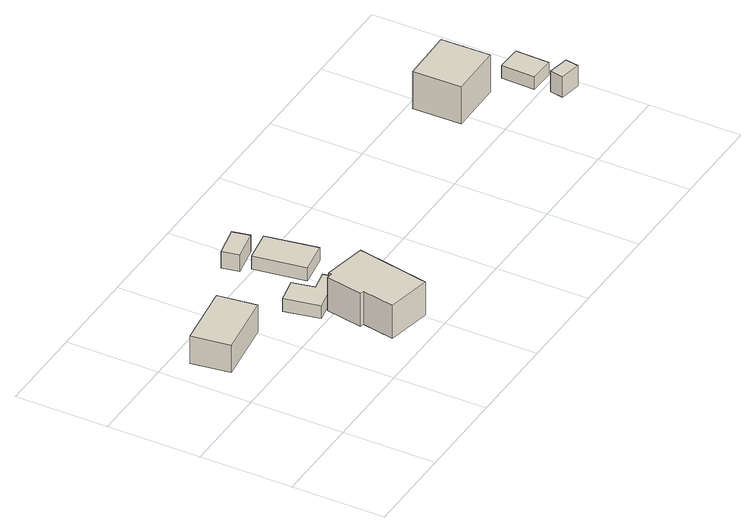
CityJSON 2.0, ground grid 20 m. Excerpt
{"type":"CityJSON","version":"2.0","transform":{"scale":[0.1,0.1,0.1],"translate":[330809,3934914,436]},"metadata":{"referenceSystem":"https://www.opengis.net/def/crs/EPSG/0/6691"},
"CityObjects":{
"building1":{"type":"Building","attributes":{"usage":"411","measuredHeight":7.3,"storeysAboveGround":2,"BuildingIDAttribute.prefecture":"14","BuildingIDAttribute.city":"14151","BuildingDetailAttribute.totalFloorArea":206.51,"BuildingDetailAttribute.buildingFootprintArea":103.26,"BuildingDetailAttribute.buildingStructureType":"601","BuildingDetailAttribute.buildingStructureOrgType":"1","BuildingDetailAttribute.orgUsage":"10","BuildingDetailAttribute.surveyYear":2015},"geometry":[{"type":"Solid","lod":"1","boundaries":[[[[0,1,2,3]],[[2,4,5,3]],[[1,6,4,2]],[[0,7,6,1]],[[3,5,7,0]],[[4,6,7,5]]]]}]},
"building2":{"type":"Building","attributes":{"usage":"431","measuredHeight":8.6,"storeysAboveGround":1,"BuildingIDAttribute.prefecture":"14","BuildingIDAttribute.city":"14151","BuildingDetailAttribute.totalFloorArea":137.76,"BuildingDetailAttribute.buildingFootprintArea":137.76,"BuildingDetailAttribute.buildingStructureType":"601","BuildingDetailAttribute.buildingStructureOrgType":"1","BuildingDetailAttribute.orgUsage":"143","BuildingDetailAttribute.surveyYear":2015},"geometry":[{"type":"Solid","lod":"1","boundaries":[[[[8,9,10,11,12,13,14,15]],[[14,16,17,15]],[[13,18,16,14]],[[12,19,18,13]],[[11,20,19,12]],[[10,21,20,11]],[[9,22,21,10]],[[8,23,22,9]],[[15,17,23,8]],[[16,18,19,20,21,22,23,17]]]]}]},
"building3":{"type":"Building","attributes":{"BuildingIDAttribute.prefecture":"14","BuildingIDAttribute.city":"14151","BuildingDetailAttribute.surveyYear":2015},"geometry":[{"type":"Solid","lod":"1","boundaries":[[[[24,25,26,27,28,29]],[[28,30,31,29]],[[27,32,30,28]],[[26,33,32,27]],[[25,34,33,26]],[[24,35,34,25]],[[29,31,35,24]],[[30,32,33,34,35,31]]]]}]},
"building4":{"type":"Building","attributes":{"usage":"411","storeysAboveGround":1,"BuildingIDAttribute.prefecture":"14","BuildingIDAttribute.city":"14151","BuildingDetailAttribute.totalFloorArea":109.64,"BuildingDetailAttribute.buildingFootprintArea":109.64,"BuildingDetailAttribute.buildingStructureType":"601","BuildingDetailAttribute.buildingStructureOrgType":"1","BuildingDetailAttribute.orgUsage":"10","BuildingDetailAttribute.surveyYear":2015},"geometry":[{"type":"Solid","lod":"1","boundaries":[[[[36,37,38,39]],[[38,40,41,39]],[[37,42,40,38]],[[36,43,42,37]],[[39,41,43,36]],[[40,42,43,41]]]]}]},
"building5":{"type":"Building","attributes":{"measuredHeight":4.2,"BuildingIDAttribute.prefecture":"14","BuildingIDAttribute.city":"14151","BuildingDetailAttribute.surveyYear":2015},"geometry":[{"type":"Solid","lod":"1","boundaries":[[[[44,45,46,47]],[[46,48,49,47]],[[45,50,48,46]],[[44,51,50,45]],[[47,49,51,44]],[[48,50,51,49]]]]}]},
"building6":{"type":"Building","attributes":{"usage":"452","measuredHeight":7.3,"storeysAboveGround":1,"BuildingIDAttribute.prefecture":"14","BuildingIDAttribute.city":"14151","BuildingDetailAttribute.totalFloorArea":10.93,"BuildingDetailAttribute.buildingFootprintArea":10.93,"BuildingDetailAttribute.buildingStructureType":"610","BuildingDetailAttribute.buildingStructureOrgType":"2","BuildingDetailAttribute.orgUsage":"193","BuildingDetailAttribute.surveyYear":2015},"geometry":[{"type":"Solid","lod":"1","boundaries":[[[[52,53,54,55]],[[54,56,57,55]],[[53,58,56,54]],[[52,59,58,53]],[[55,57,59,52]],[[56,58,59,57]]]]}]},
"building7":{"type":"Building","attributes":{"usage":"413","measuredHeight":10.5,"storeysAboveGround":1,"BuildingIDAttribute.prefecture":"14","BuildingIDAttribute.city":"14151","BuildingDetailAttribute.totalFloorArea":103.49,"BuildingDetailAttribute.buildingFootprintArea":103.49,"BuildingDetailAttribute.buildingStructureType":"601","BuildingDetailAttribute.buildingStructureOrgType":"1","BuildingDetailAttribute.orgUsage":"30","BuildingDetailAttribute.surveyYear":2015,"BuildingLandSlideRiskAttribute.description":"1","BuildingLandSlideRiskAttribute.areaType":"1"},"geometry":[{"type":"Solid","lod":"1","boundaries":[[[[60,61,62,63]],[[62,64,65,63]],[[61,66,64,62]],[[60,67,66,61]],[[63,65,67,60]],[[64,66,67,65]]]]}]},
"building8":{"type":"Building","attributes":{"usage":"413","storeysAboveGround":1,"BuildingIDAttribute.prefecture":"14","BuildingIDAttribute.city":"14151","BuildingDetailAttribute.totalFloorArea":31.56,"BuildingDetailAttribute.buildingFootprintArea":31.56,"BuildingDetailAttribute.buildingStructureType":"601","BuildingDetailAttribute.buildingStructureOrgType":"1","BuildingDetailAttribute.orgUsage":"30","BuildingDetailAttribute.surveyYear":2015},"geometry":[{"type":"Solid","lod":"1","boundaries":[[[[68,69,70,71]],[[70,72,73,71]],[[69,74,72,70]],[[68,75,74,69]],[[71,73,75,68]],[[72,74,75,73]]]]}]}
},
"vertices":[
[140,352,49],[151,268,49],[13,249,49],[1,333,49],[13,249,113],[1,333,113],[151,268,113],[140,352,113],
[249,93,66],[240,95,66],[255,175,66],[268,173,66],[269,180,66],[362,162,66],[332,5,66],[236,23,66],[332,5,144],[236,23,144],[362,162,144],[269,180,144],[268,173,144],[255,175,144],[240,95,144],[249,93,144],
[228,173,65],[213,249,65],[266,260,65],[276,212,65],[318,220,65],[323,192,65],[318,220,95],[323,192,95],[276,212,95],[266,260,95],[213,249,95],[228,173,95],
[395,268,61],[326,257,61],[308,369,61],[376,380,61],[308,369,91],[376,380,91],[326,257,91],[395,268,91],
[304,391,50],[296,428,50],[361,441,50],[369,404,50],[361,441,89],[369,404,89],[296,428,89],[304,391,89],
[1081,114,99],[1076,85,99],[1030,93,99],[1035,122,99],[1030,93,147],[1035,122,147],[1076,85,147],[1081,114,147],
[974,387,4],[1091,390,4],[1093,284,4],[976,282,4],[1093,284,91],[976,282,91],[1091,390,91],[974,387,91],
[1070,176,62],[1072,249,62],[1126,247,62],[1124,174,62],[1126,247,92],[1124,174,92],[1072,249,92],[1070,176,92]
]}
